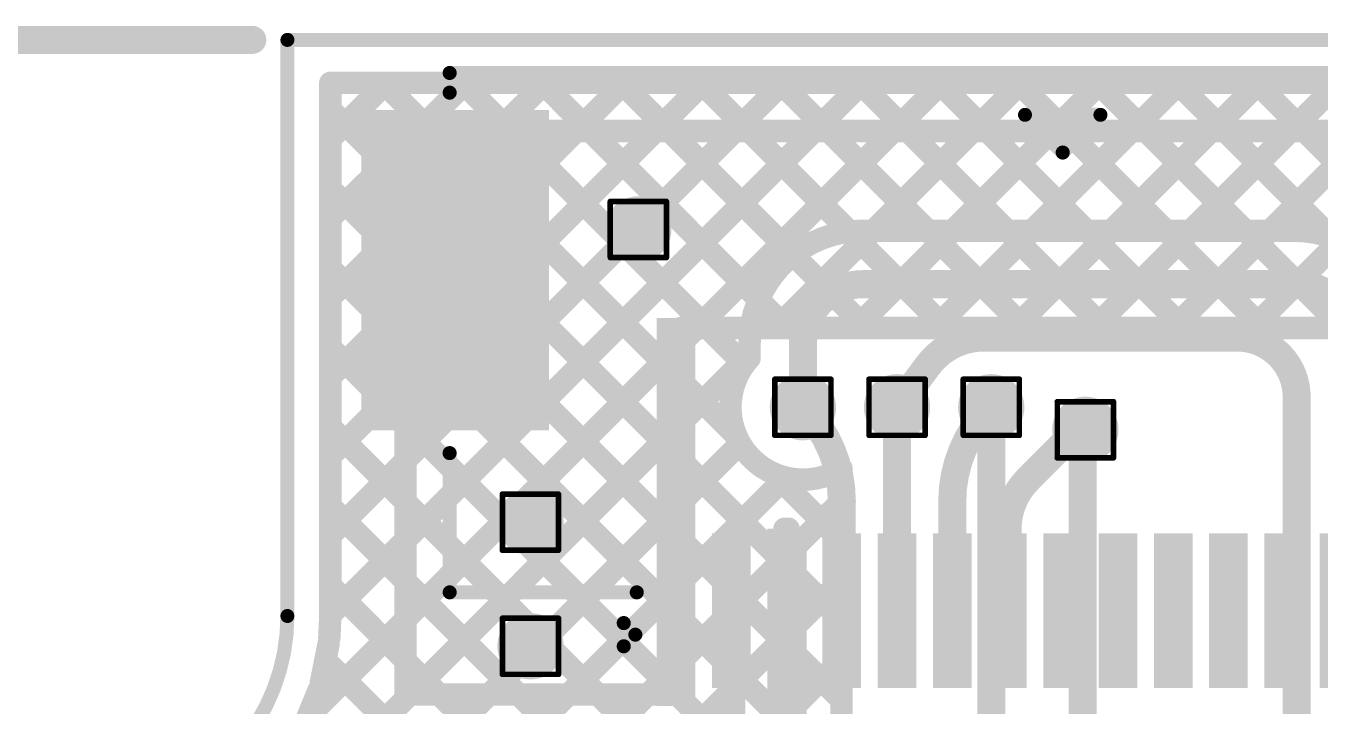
# Model space of a CAD drawing. Header units: inches. Extents: x -17 to 349, y -40 to 215.
# Drawn here: x 91.53 to 103.25, y 162.86 to 169.01 of the extents above; entities that cross this region are included whole.
import ezdxf

# ---------------------------------------------------------------- set-up
doc = ezdxf.new("R2010")
doc.units = ezdxf.units.IN
for name, color, linetype in [('Board Outline', 216, 'Continuous'), ('Bottom Layer', 5, 'Continuous'), ('Dimension', 6, 'Continuous'), ('Drill Drawing', 1, 'Continuous'), ('Top Layer', 1, 'Continuous'), ('Top Overlay', 2, 'Continuous'), ('Top Paste', 8, 'Continuous'), ('Top Solder', 216, 'Continuous'), ('Via Holes', 16, 'Continuous')]:
    doc.layers.add(name, color=color, linetype=linetype)

# ---------------------------------------------------------------- blocks, each defined once
blk = doc.blocks.new('8_01A0_015200_47')
at = {"layer": 'Top Layer'}
for points in [[(-2.125, 2.19), (-1.875, 2.19), (-1.875, 0.89), (-2.125, 0.89)], [(-1.625, 2.19), (-1.375, 2.19), (-1.375, 0.89), (-1.625, 0.89)], [(-1.125, 2.19), (-0.875, 2.19), (-0.875, 0.89), (-1.125, 0.89)], [(-0.625, 2.19), (-0.375, 2.19), (-0.375, 0.89), (-0.625, 0.89)], [(-0.125, 2.19), (0.125, 2.19), (0.125, 0.89), (-0.125, 0.89)], [(0.375, 2.19), (0.625, 2.19), (0.625, 0.89), (0.375, 0.89)], [(0.875, 2.19), (1.125, 2.19), (1.125, 0.89), (0.875, 0.89)], [(1.375, 2.19), (1.625, 2.19), (1.625, 0.89), (1.375, 0.89)], [(1.875, 2.19), (2.125, 2.19), (2.125, 0.89), (1.875, 0.89)], [(2.375, 2.19), (2.625, 2.19), (2.625, 0.89), (2.375, 0.89)], [(2.875, 2.19), (3.125, 2.19), (3.125, 0.89), (2.875, 0.89)], [(3.375, 2.19), (3.625, 2.19), (3.625, 0.89), (3.375, 0.89)], [(4.7, -0.14), (6.3, -0.14), (6.3, -2.94), (4.7, -2.94)]]:
    blk.add_hatch(color=1, dxfattribs=at).paths.add_polyline_path(points)
at = {"layer": 'Top Paste'}
for points in [[(-2.125, 2.19), (-1.875, 2.19), (-1.875, 0.89), (-2.125, 0.89)], [(-1.625, 2.19), (-1.375, 2.19), (-1.375, 0.89), (-1.625, 0.89)], [(-1.125, 2.19), (-0.875, 2.19), (-0.875, 0.89), (-1.125, 0.89)], [(-0.625, 2.19), (-0.375, 2.19), (-0.375, 0.89), (-0.625, 0.89)], [(-0.125, 2.19), (0.125, 2.19), (0.125, 0.89), (-0.125, 0.89)], [(0.375, 2.19), (0.625, 2.19), (0.625, 0.89), (0.375, 0.89)], [(0.875, 2.19), (1.125, 2.19), (1.125, 0.89), (0.875, 0.89)], [(1.375, 2.19), (1.625, 2.19), (1.625, 0.89), (1.375, 0.89)], [(1.875, 2.19), (2.125, 2.19), (2.125, 0.89), (1.875, 0.89)], [(2.375, 2.19), (2.625, 2.19), (2.625, 0.89), (2.375, 0.89)], [(2.875, 2.19), (3.125, 2.19), (3.125, 0.89), (2.875, 0.89)], [(3.375, 2.19), (3.625, 2.19), (3.625, 0.89), (3.375, 0.89)], [(4.7, -0.14), (6.3, -0.14), (6.3, -2.94), (4.7, -2.94)]]:
    blk.add_hatch(color=8, dxfattribs=at).paths.add_polyline_path(points)
at = {"layer": 'Top Solder'}
for points in [[(-2.675, 2.24), (-2.325, 2.24), (-2.325, 0.84), (-2.675, 0.84)], [(-2.175, 2.24), (-1.825, 2.24), (-1.825, 0.84), (-2.175, 0.84)], [(-1.675, 2.24), (-1.325, 2.24), (-1.325, 0.84), (-1.675, 0.84)], [(-1.175, 2.24), (-0.825, 2.24), (-0.825, 0.84), (-1.175, 0.84)], [(-0.675, 2.24), (-0.325, 2.24), (-0.325, 0.84), (-0.675, 0.84)], [(-0.175, 2.24), (0.175, 2.24), (0.175, 0.84), (-0.175, 0.84)], [(0.325, 2.24), (0.675, 2.24), (0.675, 0.84), (0.325, 0.84)], [(0.825, 2.24), (1.175, 2.24), (1.175, 0.84), (0.825, 0.84)], [(1.325, 2.24), (1.675, 2.24), (1.675, 0.84), (1.325, 0.84)], [(1.825, 2.24), (2.175, 2.24), (2.175, 0.84), (1.825, 0.84)], [(2.325, 2.24), (2.675, 2.24), (2.675, 0.84), (2.325, 0.84)], [(2.825, 2.24), (3.175, 2.24), (3.175, 0.84), (2.825, 0.84)], [(3.325, 2.24), (3.675, 2.24), (3.675, 0.84), (3.325, 0.84)], [(4.65, -0.09), (6.35, -0.09), (6.35, -2.99), (4.65, -2.99)]]:
    blk.add_hatch(color=216, dxfattribs=at).paths.add_polyline_path(points)
at = {"layer": 'Top Overlay'}
for points in [[(3.974, 1.863, 0.127, 0.127, 0), (3.869, 1.758, 0.127, 0.127, 0)], [(3.974, 1.863, 0.127, 0.127, 0), (3.974, 1.653, 0.127, 0.127, 0)], [(3.974, 1.653, 0.127, 0.127, 0), (3.869, 1.758, 0.127, 0.127, 0)], [(5.55, 1.375, 0.127, 0.127, 0), (3.856, 1.375, 0.127, 0.127, 0)], [(5.55, 1.375, 0.127, 0.127, 0), (5.55, 0.115, 0.127, 0.127, 0)], [(0, -2.605, 0.127, 0.127, 0), (-0.342, -2.946, 0.127, 0.127, 0)], [(0.342, -2.946, 0.127, 0.127, 0), (0, -2.605, 0.127, 0.127, 0)], [(0.342, -2.946, 0.127, 0.127, 0), (-0.342, -2.946, 0.127, 0.127, 0)], [(5.55, -3.147, 0.127, 0.127, 0), (5.55, -3.325, 0.127, 0.127, 0)], [(5.55, -3.325, 0.127, 0.127, 0), (-5.55, -3.325, 0.127, 0.127, 0)]]:
    blk.add_lwpolyline(points, format="xyseb", dxfattribs=at)
for points in [[(3.942, 1.863, 0.0635, 0.0635, 1), (4.006, 1.863, 0.0635, 0.0635, 1)], [(3.942, 1.863, 0.0635, 0.0635, 1), (4.006, 1.863, 0.0635, 0.0635, 1)], [(3.837, 1.758, 0.0635, 0.0635, 1), (3.901, 1.758, 0.0635, 0.0635, 1)], [(3.837, 1.758, 0.0635, 0.0635, 1), (3.901, 1.758, 0.0635, 0.0635, 1)], [(3.942, 1.653, 0.0635, 0.0635, 1), (4.006, 1.653, 0.0635, 0.0635, 1)], [(3.942, 1.653, 0.0635, 0.0635, 1), (4.006, 1.653, 0.0635, 0.0635, 1)], [(3.824, 1.375, 0.0635, 0.0635, 1), (3.888, 1.375, 0.0635, 0.0635, 1)], [(5.518, 1.375, 0.0635, 0.0635, 1), (5.582, 1.375, 0.0635, 0.0635, 1)], [(5.518, 1.375, 0.0635, 0.0635, 1), (5.582, 1.375, 0.0635, 0.0635, 1)], [(5.518, 0.115, 0.0635, 0.0635, 1), (5.582, 0.115, 0.0635, 0.0635, 1)], [(-0.032, -2.605, 0.0635, 0.0635, 1), (0.032, -2.605, 0.0635, 0.0635, 1)], [(-0.032, -2.605, 0.0635, 0.0635, 1), (0.032, -2.605, 0.0635, 0.0635, 1)], [(-0.373, -2.946, 0.0635, 0.0635, 1), (-0.31, -2.946, 0.0635, 0.0635, 1)], [(-0.373, -2.946, 0.0635, 0.0635, 1), (-0.31, -2.946, 0.0635, 0.0635, 1)], [(0.31, -2.946, 0.0635, 0.0635, 1), (0.373, -2.946, 0.0635, 0.0635, 1)], [(0.31, -2.946, 0.0635, 0.0635, 1), (0.373, -2.946, 0.0635, 0.0635, 1)], [(5.518, -3.147, 0.0635, 0.0635, 1), (5.582, -3.147, 0.0635, 0.0635, 1)], [(5.518, -3.325, 0.0635, 0.0635, 1), (5.582, -3.325, 0.0635, 0.0635, 1)], [(5.518, -3.325, 0.0635, 0.0635, 1), (5.582, -3.325, 0.0635, 0.0635, 1)]]:
    blk.add_lwpolyline(points, format="xyseb", close=True, dxfattribs=at)

msp = doc.modelspace()

# ---------------------------------------------------------------- hatches: boundary and pattern name
at = {"layer": 'Bottom Layer'}
h = msp.add_hatch(color=5, dxfattribs=at)
edge = h.paths.add_edge_path()
edge.add_arc((97.078, 167.171), 0.3, 0, 360)
h = msp.add_hatch(color=5, dxfattribs=at)
edge = h.paths.add_edge_path()
edge.add_arc((98.568, 165.562), 0.3, 0, 360)
h = msp.add_hatch(color=5, dxfattribs=at)
edge = h.paths.add_edge_path()
edge.add_arc((99.42, 165.562), 0.3, 0, 360)
h = msp.add_hatch(color=5, dxfattribs=at)
edge = h.paths.add_edge_path()
edge.add_arc((100.273, 165.562), 0.3, 0, 360)
h = msp.add_hatch(color=5, dxfattribs=at)
edge = h.paths.add_edge_path()
edge.add_arc((101.125, 165.358), 0.3, 0, 360)
h = msp.add_hatch(color=5, dxfattribs=at)
edge = h.paths.add_edge_path()
edge.add_arc((96.102, 164.522), 0.3, 0, 360)
h = msp.add_hatch(color=5, dxfattribs=at)
edge = h.paths.add_edge_path()
edge.add_arc((96.102, 163.399), 0.3, 0, 360)
at = {"layer": 'Top Layer'}
h = msp.add_hatch(color=1, dxfattribs=at)
edge = h.paths.add_edge_path()
edge.add_arc((97.078, 167.171), 0.3, 0, 360)
for points in [[(97.245, 162.86), (97.595, 162.86), (97.595, 166.369), (97.245, 166.369)], [(98.245, 160.301), (98.601, 160.301), (98.601, 164.462), (98.245, 164.462)]]:
    msp.add_hatch(color=1, dxfattribs=at).paths.add_polyline_path(points)
h = msp.add_hatch(color=1, dxfattribs=at)
edge = h.paths.add_edge_path()
edge.add_arc((98.568, 165.562), 0.3, 0, 360)
h = msp.add_hatch(color=1, dxfattribs=at)
edge = h.paths.add_edge_path()
edge.add_arc((99.42, 165.562), 0.3, 0, 360)
h = msp.add_hatch(color=1, dxfattribs=at)
edge = h.paths.add_edge_path()
edge.add_arc((100.273, 165.562), 0.3, 0, 360)
h = msp.add_hatch(color=1, dxfattribs=at)
edge = h.paths.add_edge_path()
edge.add_arc((101.125, 165.358), 0.3, 0, 360)
h = msp.add_hatch(color=1, dxfattribs=at)
edge = h.paths.add_edge_path()
edge.add_arc((96.102, 164.522), 0.3, 0, 360)
h = msp.add_hatch(color=1, dxfattribs=at)
edge = h.paths.add_edge_path()
edge.add_arc((96.102, 163.399), 0.3, 0, 360)
at = {"layer": 'Via Holes'}
h = msp.add_hatch(color=7, dxfattribs=at)
edge = h.paths.add_edge_path()
edge.add_arc((97.078, 167.171), 0.15, 0, 360)
h = msp.add_hatch(color=7, dxfattribs=at)
edge = h.paths.add_edge_path()
edge.add_arc((98.568, 165.562), 0.15, 0, 360)
h = msp.add_hatch(color=7, dxfattribs=at)
edge = h.paths.add_edge_path()
edge.add_arc((99.42, 165.562), 0.15, 0, 360)
h = msp.add_hatch(color=7, dxfattribs=at)
edge = h.paths.add_edge_path()
edge.add_arc((100.273, 165.562), 0.15, 0, 360)
h = msp.add_hatch(color=7, dxfattribs=at)
edge = h.paths.add_edge_path()
edge.add_arc((101.125, 165.358), 0.15, 0, 360)
h = msp.add_hatch(color=7, dxfattribs=at)
edge = h.paths.add_edge_path()
edge.add_arc((96.102, 164.522), 0.15, 0, 360)
h = msp.add_hatch(color=7, dxfattribs=at)
edge = h.paths.add_edge_path()
edge.add_arc((96.102, 163.399), 0.15, 0, 360)

# ---------------------------------------------------------------- linework, layer by layer
at = {"layer": 'Board Outline'}
for points in [[(93.901, 168.886, 0.127, 0.127, 0), (107.939, 168.886, 0.127, 0.127, 0)], [(93.901, 163.673, 0.127, 0.127, 0), (93.901, 168.886, 0.127, 0.127, 0)], [(93.901, 163.673, 0.127, 0.127, -0.414214), (92.085, 161.856, 0.127, 0.127, 0)]]:
    msp.add_lwpolyline(points, format="xyseb", dxfattribs=at)
for points in [[(93.87, 168.886, 0.0635, 0.0635, 1), (93.933, 168.886, 0.0635, 0.0635, 1)], [(93.87, 168.886, 0.0635, 0.0635, 1), (93.933, 168.886, 0.0635, 0.0635, 1)], [(93.87, 163.673, 0.0635, 0.0635, 1), (93.933, 163.673, 0.0635, 0.0635, 1)], [(93.87, 163.673, 0.0635, 0.0635, 1), (93.933, 163.673, 0.0635, 0.0635, 1)]]:
    msp.add_lwpolyline(points, format="xyseb", close=True, dxfattribs=at)
at = {"layer": 'Bottom Layer'}
for points in [[(94.081, 162.753, 0.203, 0.203, 0), (99.825, 168.497, 0.203, 0.203, 0)], [(94.29, 168.497, 0.203, 0.203, 0), (107.551, 168.497, 0.203, 0.203, 0)], [(94.29, 167.991, 0.203, 0.203, 0), (94.796, 168.497, 0.203, 0.203, 0)], [(94.29, 167.273, 0.203, 0.203, 0), (95.515, 168.497, 0.203, 0.203, 0)], [(94.29, 163.681, 0.203, 0.203, 0), (99.107, 168.497, 0.203, 0.203, 0)], [(94.29, 165.836, 0.203, 0.203, 0), (96.951, 168.497, 0.203, 0.203, 0)], [(94.29, 166.554, 0.203, 0.203, 0), (96.233, 168.497, 0.203, 0.203, 0)], [(94.29, 165.117, 0.203, 0.203, 0), (97.67, 168.497, 0.203, 0.203, 0)], [(94.29, 164.399, 0.203, 0.203, 0), (98.388, 168.497, 0.203, 0.203, 0)], [(94.29, 163.673, 0.203, 0.203, 0), (94.29, 168.497, 0.203, 0.203, 0)], [(94.77, 168.497, 0.203, 0.203, 0), (97.966, 165.301, 0.203, 0.203, 0)], [(95.488, 168.497, 0.203, 0.203, 0), (98.038, 165.948, 0.203, 0.203, 0)], [(96.207, 168.497, 0.203, 0.203, 0), (98.168, 166.536, 0.203, 0.203, 0)], [(96.925, 168.497, 0.203, 0.203, 0), (98.481, 166.942, 0.203, 0.203, 0)], [(97.644, 168.497, 0.203, 0.203, 0), (98.99, 167.151, 0.203, 0.203, 0)], [(98.362, 168.497, 0.203, 0.203, 0), (99.701, 167.159, 0.203, 0.203, 0)], [(99.08, 168.497, 0.203, 0.203, 0), (100.419, 167.159, 0.203, 0.203, 0)], [(99.205, 167.159, 0.203, 0.203, 0), (100.544, 168.497, 0.203, 0.203, 0)], [(99.799, 168.497, 0.203, 0.203, 0), (101.138, 167.159, 0.203, 0.203, 0)], [(99.923, 167.159, 0.203, 0.203, 0), (101.262, 168.497, 0.203, 0.203, 0)], [(100.517, 168.497, 0.203, 0.203, 0), (101.856, 167.159, 0.203, 0.203, 0)], [(100.642, 167.159, 0.203, 0.203, 0), (101.98, 168.497, 0.203, 0.203, 0)], [(101.236, 168.497, 0.203, 0.203, 0), (102.574, 167.159, 0.203, 0.203, 0)], [(101.36, 167.159, 0.203, 0.203, 0), (102.699, 168.497, 0.203, 0.203, 0)], [(101.954, 168.497, 0.203, 0.203, 0), (103.347, 167.105, 0.203, 0.203, 0)], [(102.079, 167.159, 0.203, 0.203, 0), (103.417, 168.497, 0.203, 0.203, 0)], [(102.673, 168.497, 0.203, 0.203, 0), (107.553, 163.617, 0.203, 0.203, 0)], [(102.797, 167.159, 0.203, 0.203, 0), (104.136, 168.497, 0.203, 0.203, 0)], [(94.29, 168.259, 0.203, 0.203, 0), (98.917, 163.632, 0.203, 0.203, 0)], [(94.29, 167.541, 0.203, 0.203, 0), (98.917, 162.913, 0.203, 0.203, 0)], [(98.085, 166.131, 0.203, 0.203, -0.414214), (99.113, 167.159, 0.203, 0.203, 0)], [(99.113, 167.159, 0.203, 0.203, 0), (103.013, 167.159, 0.203, 0.203, 0)], [(103.013, 167.159, 0.203, 0.203, -0.414214), (104.074, 166.098, 0.203, 0.203, 0)], [(94.29, 166.822, 0.203, 0.203, 0), (98.917, 162.195, 0.203, 0.203, 0)], [(98.568, 166.131, 0.254, 0.254, -0.414214), (99.113, 166.676, 0.254, 0.254, 0)], [(99.113, 166.676, 0.254, 0.254, 0), (103.013, 166.676, 0.254, 0.254, 0)], [(103.013, 166.676, 0.254, 0.254, -0.414214), (103.591, 166.098, 0.254, 0.254, 0)], [(98.568, 165.562, 0.254, 0.254, 0), (98.568, 166.131, 0.254, 0.254, 0)], [(99.699, 165.938, 0.254, 0.254, -0.237644), (100.206, 166.193, 0.254, 0.254, 0)], [(100.206, 166.193, 0.254, 0.254, 0), (102.499, 166.193, 0.254, 0.254, 0)], [(102.499, 166.193, 0.254, 0.254, -0.414214), (103.038, 165.654, 0.254, 0.254, 0)], [(87.042, 154.996, 0.203, 0.203, 0), (98.085, 166.039, 0.203, 0.203, 0)], [(94.29, 166.104, 0.203, 0.203, 0), (98.917, 161.476, 0.203, 0.203, 0)], [(98.085, 166.006, 0.203, 0.203, 0), (98.085, 166.131, 0.203, 0.203, 0)], [(98.917, 165.008, 0.203, 0.203, -0.875691), (98.085, 166.006, 0.203, 0.203, 0)], [(99.42, 165.562, 0.254, 0.254, 0), (99.699, 165.938, 0.254, 0.254, 0)], [(100.273, 159.908, 0.254, 0.254, 0), (100.273, 165.562, 0.254, 0.254, 0)], [(103.038, 151.114, 0.254, 0.254, 0), (103.038, 165.654, 0.254, 0.254, 0)], [(94.29, 165.385, 0.203, 0.203, 0), (98.917, 160.758, 0.203, 0.203, 0)], [(101.101, 165.334, 0.254, 0.254, -0.414214), (101.125, 165.358, 0.254, 0.254, 0)], [(101.101, 155.863, 0.254, 0.254, 0), (101.101, 165.334, 0.254, 0.254, 0)], [(87.042, 154.278, 0.203, 0.203, 0), (98, 165.235, 0.203, 0.203, 0)], [(98.917, 159.316, 0.203, 0.203, 0), (98.917, 165.008, 0.203, 0.203, 0)], [(87.042, 153.559, 0.203, 0.203, 0), (98.409, 164.926, 0.203, 0.203, 0)], [(98.307, 164.961, 0.203, 0.203, 0), (98.917, 164.35, 0.203, 0.203, 0)], [(87.042, 152.841, 0.203, 0.203, 0), (98.917, 164.716, 0.203, 0.203, 0)], [(94.29, 164.667, 0.203, 0.203, 0), (98.917, 160.04, 0.203, 0.203, 0)], [(87.042, 152.123, 0.203, 0.203, 0), (98.917, 163.997, 0.203, 0.203, 0)], [(94.29, 163.949, 0.203, 0.203, 0), (98.917, 159.321, 0.203, 0.203, 0)], [(94.281, 163.476, 0.203, 0.203, 0), (94.289, 163.654, 0.203, 0.203, 0)], [(94.204, 163.07, 0.203, 0.203, 0), (94.274, 163.419, 0.203, 0.203, 0)], [(87.407, 151.769, 0.203, 0.203, 0), (98.917, 163.279, 0.203, 0.203, 0)], [(94.245, 163.275, 0.203, 0.203, 0), (98.785, 158.735, 0.203, 0.203, 0)], [(94.046, 162.668, 0.203, 0.203, 0), (94.182, 162.997, 0.203, 0.203, 0)]]:
    msp.add_lwpolyline(points, format="xyseb", dxfattribs=at)
for points in [[(94.239, 168.497, 0.102, 0.102, 1), (94.341, 168.497, 0.102, 0.102, 1)], [(94.239, 168.497, 0.102, 0.102, 1), (94.341, 168.497, 0.102, 0.102, 1)], [(94.719, 168.497, 0.102, 0.102, 1), (94.821, 168.497, 0.102, 0.102, 1)], [(94.745, 168.497, 0.102, 0.102, 1), (94.847, 168.497, 0.102, 0.102, 1)], [(95.438, 168.497, 0.102, 0.102, 1), (95.539, 168.497, 0.102, 0.102, 1)], [(95.464, 168.497, 0.102, 0.102, 1), (95.565, 168.497, 0.102, 0.102, 1)], [(96.156, 168.497, 0.102, 0.102, 1), (96.258, 168.497, 0.102, 0.102, 1)], [(96.182, 168.497, 0.102, 0.102, 1), (96.284, 168.497, 0.102, 0.102, 1)], [(96.874, 168.497, 0.102, 0.102, 1), (96.976, 168.497, 0.102, 0.102, 1)], [(96.901, 168.497, 0.102, 0.102, 1), (97.002, 168.497, 0.102, 0.102, 1)], [(97.593, 168.497, 0.102, 0.102, 1), (97.694, 168.497, 0.102, 0.102, 1)], [(97.619, 168.497, 0.102, 0.102, 1), (97.721, 168.497, 0.102, 0.102, 1)], [(98.311, 168.497, 0.102, 0.102, 1), (98.413, 168.497, 0.102, 0.102, 1)], [(98.338, 168.497, 0.102, 0.102, 1), (98.439, 168.497, 0.102, 0.102, 1)], [(99.03, 168.497, 0.102, 0.102, 1), (99.131, 168.497, 0.102, 0.102, 1)], [(99.056, 168.497, 0.102, 0.102, 1), (99.158, 168.497, 0.102, 0.102, 1)], [(99.748, 168.497, 0.102, 0.102, 1), (99.85, 168.497, 0.102, 0.102, 1)], [(99.774, 168.497, 0.102, 0.102, 1), (99.876, 168.497, 0.102, 0.102, 1)], [(100.466, 168.497, 0.102, 0.102, 1), (100.568, 168.497, 0.102, 0.102, 1)], [(100.493, 168.497, 0.102, 0.102, 1), (100.594, 168.497, 0.102, 0.102, 1)], [(101.185, 168.497, 0.102, 0.102, 1), (101.287, 168.497, 0.102, 0.102, 1)], [(101.211, 168.497, 0.102, 0.102, 1), (101.313, 168.497, 0.102, 0.102, 1)], [(101.903, 168.497, 0.102, 0.102, 1), (102.005, 168.497, 0.102, 0.102, 1)], [(101.93, 168.497, 0.102, 0.102, 1), (102.031, 168.497, 0.102, 0.102, 1)], [(102.622, 168.497, 0.102, 0.102, 1), (102.723, 168.497, 0.102, 0.102, 1)], [(102.648, 168.497, 0.102, 0.102, 1), (102.75, 168.497, 0.102, 0.102, 1)], [(94.239, 168.259, 0.102, 0.102, 1), (94.341, 168.259, 0.102, 0.102, 1)], [(94.239, 167.991, 0.102, 0.102, 1), (94.341, 167.991, 0.102, 0.102, 1)], [(94.239, 167.541, 0.102, 0.102, 1), (94.341, 167.541, 0.102, 0.102, 1)], [(94.239, 167.273, 0.102, 0.102, 1), (94.341, 167.273, 0.102, 0.102, 1)], [(98.939, 167.151, 0.102, 0.102, 1), (99.041, 167.151, 0.102, 0.102, 1)], [(99.062, 167.159, 0.102, 0.102, 1), (99.164, 167.159, 0.102, 0.102, 1)], [(99.062, 167.159, 0.102, 0.102, 1), (99.164, 167.159, 0.102, 0.102, 1)], [(99.154, 167.159, 0.102, 0.102, 1), (99.256, 167.159, 0.102, 0.102, 1)], [(99.65, 167.159, 0.102, 0.102, 1), (99.752, 167.159, 0.102, 0.102, 1)], [(99.872, 167.159, 0.102, 0.102, 1), (99.974, 167.159, 0.102, 0.102, 1)], [(100.368, 167.159, 0.102, 0.102, 1), (100.47, 167.159, 0.102, 0.102, 1)], [(100.591, 167.159, 0.102, 0.102, 1), (100.692, 167.159, 0.102, 0.102, 1)], [(101.087, 167.159, 0.102, 0.102, 1), (101.188, 167.159, 0.102, 0.102, 1)], [(101.309, 167.159, 0.102, 0.102, 1), (101.411, 167.159, 0.102, 0.102, 1)], [(101.805, 167.159, 0.102, 0.102, 1), (101.907, 167.159, 0.102, 0.102, 1)], [(102.028, 167.159, 0.102, 0.102, 1), (102.129, 167.159, 0.102, 0.102, 1)], [(102.524, 167.159, 0.102, 0.102, 1), (102.625, 167.159, 0.102, 0.102, 1)], [(102.746, 167.159, 0.102, 0.102, 1), (102.848, 167.159, 0.102, 0.102, 1)], [(102.962, 167.159, 0.102, 0.102, 1), (103.063, 167.159, 0.102, 0.102, 1)], [(102.962, 167.159, 0.102, 0.102, 1), (103.063, 167.159, 0.102, 0.102, 1)], [(103.296, 167.105, 0.102, 0.102, 1), (103.398, 167.105, 0.102, 0.102, 1)], [(98.43, 166.942, 0.102, 0.102, 1), (98.532, 166.942, 0.102, 0.102, 1)], [(94.239, 166.822, 0.102, 0.102, 1), (94.341, 166.822, 0.102, 0.102, 1)], [(99.05, 166.676, 0.127, 0.127, 1), (99.177, 166.676, 0.127, 0.127, 1)], [(99.05, 166.676, 0.127, 0.127, 1), (99.177, 166.676, 0.127, 0.127, 1)], [(102.949, 166.676, 0.127, 0.127, 1), (103.076, 166.676, 0.127, 0.127, 1)], [(102.949, 166.676, 0.127, 0.127, 1), (103.076, 166.676, 0.127, 0.127, 1)], [(94.239, 166.554, 0.102, 0.102, 1), (94.341, 166.554, 0.102, 0.102, 1)], [(98.117, 166.536, 0.102, 0.102, 1), (98.219, 166.536, 0.102, 0.102, 1)], [(98.504, 166.131, 0.127, 0.127, 1), (98.631, 166.131, 0.127, 0.127, 1)], [(98.504, 166.131, 0.127, 0.127, 1), (98.631, 166.131, 0.127, 0.127, 1)], [(100.142, 166.193, 0.127, 0.127, 1), (100.269, 166.193, 0.127, 0.127, 1)], [(100.142, 166.193, 0.127, 0.127, 1), (100.269, 166.193, 0.127, 0.127, 1)], [(102.435, 166.193, 0.127, 0.127, 1), (102.562, 166.193, 0.127, 0.127, 1)], [(102.435, 166.193, 0.127, 0.127, 1), (102.562, 166.193, 0.127, 0.127, 1)], [(94.239, 166.104, 0.102, 0.102, 1), (94.341, 166.104, 0.102, 0.102, 1)], [(98.034, 166.131, 0.102, 0.102, 1), (98.136, 166.131, 0.102, 0.102, 1)], [(98.034, 166.131, 0.102, 0.102, 1), (98.136, 166.131, 0.102, 0.102, 1)], [(98.034, 166.039, 0.102, 0.102, 1), (98.136, 166.039, 0.102, 0.102, 1)], [(97.987, 165.948, 0.102, 0.102, 1), (98.088, 165.948, 0.102, 0.102, 1)], [(98.034, 166.006, 0.102, 0.102, 1), (98.136, 166.006, 0.102, 0.102, 1)], [(98.034, 166.006, 0.102, 0.102, 1), (98.136, 166.006, 0.102, 0.102, 1)], [(99.635, 165.938, 0.127, 0.127, 1), (99.762, 165.938, 0.127, 0.127, 1)], [(99.635, 165.938, 0.127, 0.127, 1), (99.762, 165.938, 0.127, 0.127, 1)], [(94.239, 165.836, 0.102, 0.102, 1), (94.341, 165.836, 0.102, 0.102, 1)], [(98.504, 165.562, 0.127, 0.127, 1), (98.631, 165.562, 0.127, 0.127, 1)], [(99.357, 165.562, 0.127, 0.127, 1), (99.484, 165.562, 0.127, 0.127, 1)], [(100.21, 165.562, 0.127, 0.127, 1), (100.337, 165.562, 0.127, 0.127, 1)], [(102.974, 165.654, 0.127, 0.127, 1), (103.101, 165.654, 0.127, 0.127, 1)], [(102.974, 165.654, 0.127, 0.127, 1), (103.101, 165.654, 0.127, 0.127, 1)], [(94.239, 165.385, 0.102, 0.102, 1), (94.341, 165.385, 0.102, 0.102, 1)], [(101.038, 165.334, 0.127, 0.127, 1), (101.165, 165.334, 0.127, 0.127, 1)], [(101.038, 165.334, 0.127, 0.127, 1), (101.165, 165.334, 0.127, 0.127, 1)], [(101.061, 165.358, 0.127, 0.127, 1), (101.188, 165.358, 0.127, 0.127, 1)], [(97.915, 165.301, 0.102, 0.102, 1), (98.017, 165.301, 0.102, 0.102, 1)], [(97.949, 165.235, 0.102, 0.102, 1), (98.05, 165.235, 0.102, 0.102, 1)], [(94.239, 165.117, 0.102, 0.102, 1), (94.341, 165.117, 0.102, 0.102, 1)], [(98.866, 165.008, 0.102, 0.102, 1), (98.968, 165.008, 0.102, 0.102, 1)], [(98.866, 165.008, 0.102, 0.102, 1), (98.968, 165.008, 0.102, 0.102, 1)], [(98.256, 164.961, 0.102, 0.102, 1), (98.357, 164.961, 0.102, 0.102, 1)], [(98.358, 164.926, 0.102, 0.102, 1), (98.46, 164.926, 0.102, 0.102, 1)], [(94.239, 164.667, 0.102, 0.102, 1), (94.341, 164.667, 0.102, 0.102, 1)], [(98.866, 164.716, 0.102, 0.102, 1), (98.968, 164.716, 0.102, 0.102, 1)], [(94.239, 164.399, 0.102, 0.102, 1), (94.341, 164.399, 0.102, 0.102, 1)], [(98.866, 164.35, 0.102, 0.102, 1), (98.968, 164.35, 0.102, 0.102, 1)], [(94.239, 163.949, 0.102, 0.102, 1), (94.341, 163.949, 0.102, 0.102, 1)], [(98.866, 163.997, 0.102, 0.102, 1), (98.968, 163.997, 0.102, 0.102, 1)], [(94.239, 163.681, 0.102, 0.102, 1), (94.341, 163.681, 0.102, 0.102, 1)], [(94.239, 163.673, 0.102, 0.102, 1), (94.341, 163.673, 0.102, 0.102, 1)], [(94.239, 163.654, 0.102, 0.102, 1), (94.34, 163.654, 0.102, 0.102, 1)], [(98.866, 163.632, 0.102, 0.102, 1), (98.968, 163.632, 0.102, 0.102, 1)], [(94.23, 163.476, 0.102, 0.102, 1), (94.331, 163.476, 0.102, 0.102, 1)], [(94.223, 163.419, 0.102, 0.102, 1), (94.324, 163.419, 0.102, 0.102, 1)], [(94.194, 163.275, 0.102, 0.102, 1), (94.296, 163.275, 0.102, 0.102, 1)], [(98.866, 163.279, 0.102, 0.102, 1), (98.968, 163.279, 0.102, 0.102, 1)], [(94.131, 162.997, 0.102, 0.102, 1), (94.233, 162.997, 0.102, 0.102, 1)], [(94.153, 163.07, 0.102, 0.102, 1), (94.255, 163.07, 0.102, 0.102, 1)], [(98.866, 162.913, 0.102, 0.102, 1), (98.968, 162.913, 0.102, 0.102, 1)]]:
    msp.add_lwpolyline(points, format="xyseb", close=True, dxfattribs=at)
at = {"layer": 'Dimension'}
msp.add_lwpolyline([(75.717, 168.886, 0.254, 0.254, 0), (93.584, 168.886, 0.254, 0.254, 0)], format="xyseb", dxfattribs=at)
msp.add_lwpolyline([(93.52, 168.886, 0.127, 0.127, 1), (93.647, 168.886, 0.127, 0.127, 1)], format="xyseb", close=True, dxfattribs=at)
at = {"layer": 'Drill Drawing'}
for points in [[(96.824, 167.425, 0.0508, 0.0508, 0), (97.332, 167.425, 0.0508, 0.0508, 0)], [(96.824, 166.917, 0.0508, 0.0508, 0), (96.824, 167.425, 0.0508, 0.0508, 0)], [(97.332, 166.917, 0.0508, 0.0508, 0), (97.332, 167.425, 0.0508, 0.0508, 0)], [(96.824, 166.917, 0.0508, 0.0508, 0), (97.332, 166.917, 0.0508, 0.0508, 0)], [(98.314, 165.816, 0.0508, 0.0508, 0), (98.822, 165.816, 0.0508, 0.0508, 0)], [(98.314, 165.308, 0.0508, 0.0508, 0), (98.314, 165.816, 0.0508, 0.0508, 0)], [(98.822, 165.308, 0.0508, 0.0508, 0), (98.822, 165.816, 0.0508, 0.0508, 0)], [(99.166, 165.816, 0.0508, 0.0508, 0), (99.674, 165.816, 0.0508, 0.0508, 0)], [(99.166, 165.308, 0.0508, 0.0508, 0), (99.166, 165.816, 0.0508, 0.0508, 0)], [(99.674, 165.308, 0.0508, 0.0508, 0), (99.674, 165.816, 0.0508, 0.0508, 0)], [(100.019, 165.816, 0.0508, 0.0508, 0), (100.527, 165.816, 0.0508, 0.0508, 0)], [(100.019, 165.308, 0.0508, 0.0508, 0), (100.019, 165.816, 0.0508, 0.0508, 0)], [(100.527, 165.308, 0.0508, 0.0508, 0), (100.527, 165.816, 0.0508, 0.0508, 0)], [(100.871, 165.612, 0.0508, 0.0508, 0), (101.379, 165.612, 0.0508, 0.0508, 0)], [(100.871, 165.104, 0.0508, 0.0508, 0), (100.871, 165.612, 0.0508, 0.0508, 0)], [(101.379, 165.104, 0.0508, 0.0508, 0), (101.379, 165.612, 0.0508, 0.0508, 0)], [(98.314, 165.308, 0.0508, 0.0508, 0), (98.822, 165.308, 0.0508, 0.0508, 0)], [(99.166, 165.308, 0.0508, 0.0508, 0), (99.674, 165.308, 0.0508, 0.0508, 0)], [(100.019, 165.308, 0.0508, 0.0508, 0), (100.527, 165.308, 0.0508, 0.0508, 0)], [(100.871, 165.104, 0.0508, 0.0508, 0), (101.379, 165.104, 0.0508, 0.0508, 0)], [(95.848, 164.776, 0.0508, 0.0508, 0), (96.356, 164.776, 0.0508, 0.0508, 0)], [(95.848, 164.268, 0.0508, 0.0508, 0), (95.848, 164.776, 0.0508, 0.0508, 0)], [(96.356, 164.268, 0.0508, 0.0508, 0), (96.356, 164.776, 0.0508, 0.0508, 0)], [(95.848, 164.268, 0.0508, 0.0508, 0), (96.356, 164.268, 0.0508, 0.0508, 0)], [(95.848, 163.653, 0.0508, 0.0508, 0), (96.356, 163.653, 0.0508, 0.0508, 0)], [(95.848, 163.145, 0.0508, 0.0508, 0), (95.848, 163.653, 0.0508, 0.0508, 0)], [(96.356, 163.145, 0.0508, 0.0508, 0), (96.356, 163.653, 0.0508, 0.0508, 0)], [(95.848, 163.145, 0.0508, 0.0508, 0), (96.356, 163.145, 0.0508, 0.0508, 0)]]:
    msp.add_lwpolyline(points, format="xyseb", dxfattribs=at)
for points in [[(96.812, 167.425, 0.0254, 0.0254, 1), (96.837, 167.425, 0.0254, 0.0254, 1)], [(96.812, 167.425, 0.0254, 0.0254, 1), (96.837, 167.425, 0.0254, 0.0254, 1)], [(97.32, 167.425, 0.0254, 0.0254, 1), (97.345, 167.425, 0.0254, 0.0254, 1)], [(97.32, 167.425, 0.0254, 0.0254, 1), (97.345, 167.425, 0.0254, 0.0254, 1)], [(96.812, 166.917, 0.0254, 0.0254, 1), (96.837, 166.917, 0.0254, 0.0254, 1)], [(96.812, 166.917, 0.0254, 0.0254, 1), (96.837, 166.917, 0.0254, 0.0254, 1)], [(97.32, 166.917, 0.0254, 0.0254, 1), (97.345, 166.917, 0.0254, 0.0254, 1)], [(97.32, 166.917, 0.0254, 0.0254, 1), (97.345, 166.917, 0.0254, 0.0254, 1)], [(98.301, 165.816, 0.0254, 0.0254, 1), (98.326, 165.816, 0.0254, 0.0254, 1)], [(98.301, 165.816, 0.0254, 0.0254, 1), (98.326, 165.816, 0.0254, 0.0254, 1)], [(98.809, 165.816, 0.0254, 0.0254, 1), (98.834, 165.816, 0.0254, 0.0254, 1)], [(98.809, 165.816, 0.0254, 0.0254, 1), (98.834, 165.816, 0.0254, 0.0254, 1)], [(99.154, 165.816, 0.0254, 0.0254, 1), (99.179, 165.816, 0.0254, 0.0254, 1)], [(99.154, 165.816, 0.0254, 0.0254, 1), (99.179, 165.816, 0.0254, 0.0254, 1)], [(99.662, 165.816, 0.0254, 0.0254, 1), (99.687, 165.816, 0.0254, 0.0254, 1)], [(99.662, 165.816, 0.0254, 0.0254, 1), (99.687, 165.816, 0.0254, 0.0254, 1)], [(100.007, 165.816, 0.0254, 0.0254, 1), (100.032, 165.816, 0.0254, 0.0254, 1)], [(100.007, 165.816, 0.0254, 0.0254, 1), (100.032, 165.816, 0.0254, 0.0254, 1)], [(100.515, 165.816, 0.0254, 0.0254, 1), (100.54, 165.816, 0.0254, 0.0254, 1)], [(100.515, 165.816, 0.0254, 0.0254, 1), (100.54, 165.816, 0.0254, 0.0254, 1)], [(100.858, 165.612, 0.0254, 0.0254, 1), (100.884, 165.612, 0.0254, 0.0254, 1)], [(100.858, 165.612, 0.0254, 0.0254, 1), (100.884, 165.612, 0.0254, 0.0254, 1)], [(101.366, 165.612, 0.0254, 0.0254, 1), (101.392, 165.612, 0.0254, 0.0254, 1)], [(101.366, 165.612, 0.0254, 0.0254, 1), (101.392, 165.612, 0.0254, 0.0254, 1)], [(98.301, 165.308, 0.0254, 0.0254, 1), (98.326, 165.308, 0.0254, 0.0254, 1)], [(98.301, 165.308, 0.0254, 0.0254, 1), (98.326, 165.308, 0.0254, 0.0254, 1)], [(98.809, 165.308, 0.0254, 0.0254, 1), (98.834, 165.308, 0.0254, 0.0254, 1)], [(98.809, 165.308, 0.0254, 0.0254, 1), (98.834, 165.308, 0.0254, 0.0254, 1)], [(99.154, 165.308, 0.0254, 0.0254, 1), (99.179, 165.308, 0.0254, 0.0254, 1)], [(99.154, 165.308, 0.0254, 0.0254, 1), (99.179, 165.308, 0.0254, 0.0254, 1)], [(99.662, 165.308, 0.0254, 0.0254, 1), (99.687, 165.308, 0.0254, 0.0254, 1)], [(99.662, 165.308, 0.0254, 0.0254, 1), (99.687, 165.308, 0.0254, 0.0254, 1)], [(100.007, 165.308, 0.0254, 0.0254, 1), (100.032, 165.308, 0.0254, 0.0254, 1)], [(100.007, 165.308, 0.0254, 0.0254, 1), (100.032, 165.308, 0.0254, 0.0254, 1)], [(100.515, 165.308, 0.0254, 0.0254, 1), (100.54, 165.308, 0.0254, 0.0254, 1)], [(100.515, 165.308, 0.0254, 0.0254, 1), (100.54, 165.308, 0.0254, 0.0254, 1)], [(100.858, 165.104, 0.0254, 0.0254, 1), (100.884, 165.104, 0.0254, 0.0254, 1)], [(100.858, 165.104, 0.0254, 0.0254, 1), (100.884, 165.104, 0.0254, 0.0254, 1)], [(101.366, 165.104, 0.0254, 0.0254, 1), (101.392, 165.104, 0.0254, 0.0254, 1)], [(101.366, 165.104, 0.0254, 0.0254, 1), (101.392, 165.104, 0.0254, 0.0254, 1)], [(95.835, 164.776, 0.0254, 0.0254, 1), (95.86, 164.776, 0.0254, 0.0254, 1)], [(95.835, 164.776, 0.0254, 0.0254, 1), (95.86, 164.776, 0.0254, 0.0254, 1)], [(96.343, 164.776, 0.0254, 0.0254, 1), (96.368, 164.776, 0.0254, 0.0254, 1)], [(96.343, 164.776, 0.0254, 0.0254, 1), (96.368, 164.776, 0.0254, 0.0254, 1)], [(95.835, 164.268, 0.0254, 0.0254, 1), (95.86, 164.268, 0.0254, 0.0254, 1)], [(95.835, 164.268, 0.0254, 0.0254, 1), (95.86, 164.268, 0.0254, 0.0254, 1)], [(96.343, 164.268, 0.0254, 0.0254, 1), (96.368, 164.268, 0.0254, 0.0254, 1)], [(96.343, 164.268, 0.0254, 0.0254, 1), (96.368, 164.268, 0.0254, 0.0254, 1)], [(95.835, 163.653, 0.0254, 0.0254, 1), (95.86, 163.653, 0.0254, 0.0254, 1)], [(95.835, 163.653, 0.0254, 0.0254, 1), (95.86, 163.653, 0.0254, 0.0254, 1)], [(96.343, 163.653, 0.0254, 0.0254, 1), (96.368, 163.653, 0.0254, 0.0254, 1)], [(96.343, 163.653, 0.0254, 0.0254, 1), (96.368, 163.653, 0.0254, 0.0254, 1)], [(95.835, 163.145, 0.0254, 0.0254, 1), (95.86, 163.145, 0.0254, 0.0254, 1)], [(95.835, 163.145, 0.0254, 0.0254, 1), (95.86, 163.145, 0.0254, 0.0254, 1)], [(96.343, 163.145, 0.0254, 0.0254, 1), (96.368, 163.145, 0.0254, 0.0254, 1)], [(96.343, 163.145, 0.0254, 0.0254, 1), (96.368, 163.145, 0.0254, 0.0254, 1)]]:
    msp.add_lwpolyline(points, format="xyseb", close=True, dxfattribs=at)
at = {"layer": 'Top Layer'}
for points in [[(94.971, 168.062, 0.203, 0.203, 0), (106.87, 168.062, 0.203, 0.203, 0)], [(94.971, 166.516, 0.203, 0.203, 0), (96.516, 168.062, 0.203, 0.203, 0)], [(94.971, 165.798, 0.203, 0.203, 0), (97.235, 168.062, 0.203, 0.203, 0)], [(94.971, 167.953, 0.203, 0.203, 0), (95.079, 168.062, 0.203, 0.203, 0)], [(94.971, 167.235, 0.203, 0.203, 0), (95.798, 168.062, 0.203, 0.203, 0)], [(94.971, 165.08, 0.203, 0.203, 0), (97.953, 168.062, 0.203, 0.203, 0)], [(94.971, 164.361, 0.203, 0.203, 0), (98.672, 168.062, 0.203, 0.203, 0)], [(94.971, 162.962, 0.203, 0.203, 0), (94.971, 168.062, 0.203, 0.203, 0)], [(94.971, 162.962, 0.203, 0.203, 0), (94.971, 168.062, 0.203, 0.203, 0)], [(95.205, 168.062, 0.203, 0.203, 0), (97.465, 165.802, 0.203, 0.203, 0)], [(95.924, 168.062, 0.203, 0.203, 0), (97.706, 166.279, 0.203, 0.203, 0)], [(96.642, 168.062, 0.203, 0.203, 0), (98.425, 166.279, 0.203, 0.203, 0)], [(97.36, 168.062, 0.203, 0.203, 0), (99.143, 166.279, 0.203, 0.203, 0)], [(97.607, 166.279, 0.203, 0.203, 0), (99.39, 168.062, 0.203, 0.203, 0)], [(98.079, 168.062, 0.203, 0.203, 0), (99.862, 166.279, 0.203, 0.203, 0)], [(98.326, 166.279, 0.203, 0.203, 0), (100.108, 168.062, 0.203, 0.203, 0)], [(98.326, 166.279, 0.203, 0.203, 0), (100.108, 168.062, 0.203, 0.203, 0)], [(98.797, 168.062, 0.203, 0.203, 0), (100.58, 166.279, 0.203, 0.203, 0)], [(99.044, 166.279, 0.203, 0.203, 0), (100.827, 168.062, 0.203, 0.203, 0)], [(99.516, 168.062, 0.203, 0.203, 0), (101.298, 166.279, 0.203, 0.203, 0)], [(99.762, 166.279, 0.203, 0.203, 0), (101.545, 168.062, 0.203, 0.203, 0)], [(100.234, 168.062, 0.203, 0.203, 0), (102.017, 166.279, 0.203, 0.203, 0)], [(100.481, 166.279, 0.203, 0.203, 0), (102.264, 168.062, 0.203, 0.203, 0)], [(100.953, 168.062, 0.203, 0.203, 0), (102.735, 166.279, 0.203, 0.203, 0)], [(101.199, 166.279, 0.203, 0.203, 0), (102.982, 168.062, 0.203, 0.203, 0)], [(101.671, 168.062, 0.203, 0.203, 0), (103.454, 166.279, 0.203, 0.203, 0)], [(101.918, 166.279, 0.203, 0.203, 0), (103.7, 168.062, 0.203, 0.203, 0)], [(102.389, 168.062, 0.203, 0.203, 0), (104.172, 166.279, 0.203, 0.203, 0)], [(102.636, 166.279, 0.203, 0.203, 0), (104.419, 168.062, 0.203, 0.203, 0)], [(103.108, 168.062, 0.203, 0.203, 0), (104.891, 166.279, 0.203, 0.203, 0)], [(94.971, 167.578, 0.203, 0.203, 0), (97.465, 165.084, 0.203, 0.203, 0)], [(94.971, 166.86, 0.203, 0.203, 0), (97.44, 164.391, 0.203, 0.203, 0)], [(97.465, 166.279, 0.203, 0.203, 0), (104.985, 166.279, 0.203, 0.203, 0)], [(97.465, 166.279, 0.203, 0.203, 0), (104.985, 166.279, 0.203, 0.203, 0)], [(97.465, 164.728, 0.203, 0.203, 0), (97.465, 166.279, 0.203, 0.203, 0)], [(94.971, 166.142, 0.203, 0.203, 0), (97.438, 163.674, 0.203, 0.203, 0)], [(94.971, 163.643, 0.203, 0.203, 0), (97.465, 166.138, 0.203, 0.203, 0)], [(98.568, 165.562, 0.254, 0.254, -0.198912), (98.92, 164.71, 0.254, 0.254, 0)], [(99.42, 163.712, 0.254, 0.254, 0), (99.42, 165.562, 0.254, 0.254, 0)], [(99.92, 164.71, 0.254, 0.254, -0.198912), (100.273, 165.562, 0.254, 0.254, 0)], [(94.971, 165.423, 0.203, 0.203, 0), (97.432, 162.962, 0.203, 0.203, 0)], [(95.008, 162.962, 0.203, 0.203, 0), (97.465, 165.419, 0.203, 0.203, 0)], [(95.008, 162.962, 0.203, 0.203, 0), (97.465, 165.419, 0.203, 0.203, 0)], [(100.606, 164.91, 0.254, 0.254, 0), (101.054, 165.358, 0.254, 0.254, 0)], [(101.054, 165.358, 0.254, 0.254, 0), (101.125, 165.358, 0.254, 0.254, 0)], [(100.421, 164.462, 0.254, 0.254, -0.198637), (100.606, 164.909, 0.254, 0.254, 0)], [(100.606, 164.909, 0.254, 0.254, -0.000265), (100.606, 164.91, 0.254, 0.254, 0)], [(94.971, 164.705, 0.203, 0.203, 0), (96.713, 162.962, 0.203, 0.203, 0)], [(95.727, 162.962, 0.203, 0.203, 0), (97.44, 164.675, 0.203, 0.203, 0)], [(97.44, 163.756, 0.203, 0.203, 0), (97.44, 164.728, 0.203, 0.203, 0)], [(98.92, 163.712, 0.254, 0.254, 0), (98.92, 164.71, 0.254, 0.254, 0)], [(99.92, 163.712, 0.254, 0.254, 0), (99.92, 164.71, 0.254, 0.254, 0)], [(98.401, 163.756, 0.203, 0.203, 0), (98.401, 164.462, 0.203, 0.203, 0)], [(98.438, 163.712, 0.203, 0.203, 0), (98.438, 164.462, 0.203, 0.203, 0)], [(100.421, 163.712, 0.254, 0.254, 0), (100.421, 164.462, 0.254, 0.254, 0)], [(94.971, 163.986, 0.203, 0.203, 0), (95.995, 162.962, 0.203, 0.203, 0)], [(96.445, 162.962, 0.203, 0.203, 0), (97.44, 163.957, 0.203, 0.203, 0)], [(97.438, 162.962, 0.203, 0.203, 0), (97.438, 163.712, 0.203, 0.203, 0)], [(97.92, 160.28, 0.254, 0.254, 0), (97.92, 163.712, 0.254, 0.254, 0)], [(98.403, 160.392, 0.203, 0.203, 0), (98.403, 163.712, 0.203, 0.203, 0)], [(98.44, 162.716, 0.203, 0.203, 0), (98.44, 163.669, 0.203, 0.203, 0)], [(94.971, 163.268, 0.203, 0.203, 0), (95.276, 162.962, 0.203, 0.203, 0)], [(97.164, 162.962, 0.203, 0.203, 0), (97.438, 163.236, 0.203, 0.203, 0)], [(94.971, 162.962, 0.203, 0.203, 0), (97.438, 162.962, 0.203, 0.203, 0)]]:
    msp.add_lwpolyline(points, format="xyseb", dxfattribs=at)
for points in [[(94.92, 168.062, 0.102, 0.102, 1), (95.021, 168.062, 0.102, 0.102, 1)], [(94.92, 168.062, 0.102, 0.102, 1), (95.021, 168.062, 0.102, 0.102, 1)], [(94.92, 168.062, 0.102, 0.102, 1), (95.021, 168.062, 0.102, 0.102, 1)], [(95.029, 168.062, 0.102, 0.102, 1), (95.13, 168.062, 0.102, 0.102, 1)], [(95.154, 168.062, 0.102, 0.102, 1), (95.256, 168.062, 0.102, 0.102, 1)], [(95.747, 168.062, 0.102, 0.102, 1), (95.849, 168.062, 0.102, 0.102, 1)], [(95.873, 168.062, 0.102, 0.102, 1), (95.974, 168.062, 0.102, 0.102, 1)], [(96.465, 168.062, 0.102, 0.102, 1), (96.567, 168.062, 0.102, 0.102, 1)], [(96.591, 168.062, 0.102, 0.102, 1), (96.693, 168.062, 0.102, 0.102, 1)], [(97.184, 168.062, 0.102, 0.102, 1), (97.285, 168.062, 0.102, 0.102, 1)], [(97.31, 168.062, 0.102, 0.102, 1), (97.411, 168.062, 0.102, 0.102, 1)], [(97.902, 168.062, 0.102, 0.102, 1), (98.004, 168.062, 0.102, 0.102, 1)], [(98.028, 168.062, 0.102, 0.102, 1), (98.13, 168.062, 0.102, 0.102, 1)], [(98.621, 168.062, 0.102, 0.102, 1), (98.722, 168.062, 0.102, 0.102, 1)], [(98.746, 168.062, 0.102, 0.102, 1), (98.848, 168.062, 0.102, 0.102, 1)], [(99.339, 168.062, 0.102, 0.102, 1), (99.441, 168.062, 0.102, 0.102, 1)], [(99.465, 168.062, 0.102, 0.102, 1), (99.566, 168.062, 0.102, 0.102, 1)], [(100.058, 168.062, 0.102, 0.102, 1), (100.159, 168.062, 0.102, 0.102, 1)], [(100.058, 168.062, 0.102, 0.102, 1), (100.159, 168.062, 0.102, 0.102, 1)], [(100.183, 168.062, 0.102, 0.102, 1), (100.285, 168.062, 0.102, 0.102, 1)], [(100.776, 168.062, 0.102, 0.102, 1), (100.878, 168.062, 0.102, 0.102, 1)], [(100.902, 168.062, 0.102, 0.102, 1), (101.003, 168.062, 0.102, 0.102, 1)], [(101.494, 168.062, 0.102, 0.102, 1), (101.596, 168.062, 0.102, 0.102, 1)], [(101.62, 168.062, 0.102, 0.102, 1), (101.722, 168.062, 0.102, 0.102, 1)], [(102.213, 168.062, 0.102, 0.102, 1), (102.314, 168.062, 0.102, 0.102, 1)], [(102.339, 168.062, 0.102, 0.102, 1), (102.44, 168.062, 0.102, 0.102, 1)], [(102.931, 168.062, 0.102, 0.102, 1), (103.033, 168.062, 0.102, 0.102, 1)], [(103.057, 168.062, 0.102, 0.102, 1), (103.159, 168.062, 0.102, 0.102, 1)], [(94.92, 167.953, 0.102, 0.102, 1), (95.021, 167.953, 0.102, 0.102, 1)], [(94.92, 167.578, 0.102, 0.102, 1), (95.021, 167.578, 0.102, 0.102, 1)], [(94.92, 167.235, 0.102, 0.102, 1), (95.021, 167.235, 0.102, 0.102, 1)], [(94.92, 166.86, 0.102, 0.102, 1), (95.021, 166.86, 0.102, 0.102, 1)], [(94.92, 166.516, 0.102, 0.102, 1), (95.021, 166.516, 0.102, 0.102, 1)], [(97.415, 166.279, 0.102, 0.102, 1), (97.516, 166.279, 0.102, 0.102, 1)], [(97.415, 166.279, 0.102, 0.102, 1), (97.516, 166.279, 0.102, 0.102, 1)], [(97.415, 166.279, 0.102, 0.102, 1), (97.516, 166.279, 0.102, 0.102, 1)], [(97.556, 166.279, 0.102, 0.102, 1), (97.658, 166.279, 0.102, 0.102, 1)], [(97.656, 166.279, 0.102, 0.102, 1), (97.757, 166.279, 0.102, 0.102, 1)], [(98.275, 166.279, 0.102, 0.102, 1), (98.376, 166.279, 0.102, 0.102, 1)], [(98.275, 166.279, 0.102, 0.102, 1), (98.376, 166.279, 0.102, 0.102, 1)], [(98.374, 166.279, 0.102, 0.102, 1), (98.476, 166.279, 0.102, 0.102, 1)], [(98.993, 166.279, 0.102, 0.102, 1), (99.095, 166.279, 0.102, 0.102, 1)], [(99.092, 166.279, 0.102, 0.102, 1), (99.194, 166.279, 0.102, 0.102, 1)], [(99.712, 166.279, 0.102, 0.102, 1), (99.813, 166.279, 0.102, 0.102, 1)], [(99.811, 166.279, 0.102, 0.102, 1), (99.912, 166.279, 0.102, 0.102, 1)], [(100.43, 166.279, 0.102, 0.102, 1), (100.532, 166.279, 0.102, 0.102, 1)], [(100.529, 166.279, 0.102, 0.102, 1), (100.631, 166.279, 0.102, 0.102, 1)], [(101.148, 166.279, 0.102, 0.102, 1), (101.25, 166.279, 0.102, 0.102, 1)], [(101.248, 166.279, 0.102, 0.102, 1), (101.349, 166.279, 0.102, 0.102, 1)], [(101.867, 166.279, 0.102, 0.102, 1), (101.969, 166.279, 0.102, 0.102, 1)], [(101.966, 166.279, 0.102, 0.102, 1), (102.068, 166.279, 0.102, 0.102, 1)], [(102.585, 166.279, 0.102, 0.102, 1), (102.687, 166.279, 0.102, 0.102, 1)], [(102.684, 166.279, 0.102, 0.102, 1), (102.786, 166.279, 0.102, 0.102, 1)], [(94.92, 166.142, 0.102, 0.102, 1), (95.021, 166.142, 0.102, 0.102, 1)], [(97.415, 166.138, 0.102, 0.102, 1), (97.516, 166.138, 0.102, 0.102, 1)], [(97.415, 165.802, 0.102, 0.102, 1), (97.516, 165.802, 0.102, 0.102, 1)], [(94.92, 165.798, 0.102, 0.102, 1), (95.021, 165.798, 0.102, 0.102, 1)], [(98.504, 165.562, 0.127, 0.127, 1), (98.631, 165.562, 0.127, 0.127, 1)], [(99.357, 165.562, 0.127, 0.127, 1), (99.484, 165.562, 0.127, 0.127, 1)], [(100.21, 165.562, 0.127, 0.127, 1), (100.337, 165.562, 0.127, 0.127, 1)], [(94.92, 165.423, 0.102, 0.102, 1), (95.021, 165.423, 0.102, 0.102, 1)], [(97.415, 165.419, 0.102, 0.102, 1), (97.516, 165.419, 0.102, 0.102, 1)], [(97.415, 165.419, 0.102, 0.102, 1), (97.516, 165.419, 0.102, 0.102, 1)], [(100.99, 165.358, 0.127, 0.127, 1), (101.117, 165.358, 0.127, 0.127, 1)], [(100.99, 165.358, 0.127, 0.127, 1), (101.117, 165.358, 0.127, 0.127, 1)], [(101.061, 165.358, 0.127, 0.127, 1), (101.188, 165.358, 0.127, 0.127, 1)], [(94.92, 165.08, 0.102, 0.102, 1), (95.021, 165.08, 0.102, 0.102, 1)], [(97.415, 165.084, 0.102, 0.102, 1), (97.516, 165.084, 0.102, 0.102, 1)], [(100.542, 164.91, 0.127, 0.127, 1), (100.669, 164.91, 0.127, 0.127, 1)], [(100.542, 164.91, 0.127, 0.127, 1), (100.669, 164.91, 0.127, 0.127, 1)], [(100.542, 164.909, 0.127, 0.127, 1), (100.669, 164.909, 0.127, 0.127, 1)], [(100.542, 164.909, 0.127, 0.127, 1), (100.669, 164.909, 0.127, 0.127, 1)], [(94.92, 164.705, 0.102, 0.102, 1), (95.021, 164.705, 0.102, 0.102, 1)], [(97.389, 164.728, 0.102, 0.102, 1), (97.491, 164.728, 0.102, 0.102, 1)], [(97.389, 164.675, 0.102, 0.102, 1), (97.491, 164.675, 0.102, 0.102, 1)], [(97.415, 164.728, 0.102, 0.102, 1), (97.516, 164.728, 0.102, 0.102, 1)], [(98.857, 164.71, 0.127, 0.127, 1), (98.984, 164.71, 0.127, 0.127, 1)], [(98.857, 164.71, 0.127, 0.127, 1), (98.984, 164.71, 0.127, 0.127, 1)], [(99.857, 164.71, 0.127, 0.127, 1), (99.984, 164.71, 0.127, 0.127, 1)], [(99.857, 164.71, 0.127, 0.127, 1), (99.984, 164.71, 0.127, 0.127, 1)], [(98.35, 164.462, 0.102, 0.102, 1), (98.452, 164.462, 0.102, 0.102, 1)], [(98.387, 164.462, 0.102, 0.102, 1), (98.489, 164.462, 0.102, 0.102, 1)], [(100.357, 164.462, 0.127, 0.127, 1), (100.484, 164.462, 0.127, 0.127, 1)], [(100.357, 164.462, 0.127, 0.127, 1), (100.484, 164.462, 0.127, 0.127, 1)], [(94.92, 164.361, 0.102, 0.102, 1), (95.021, 164.361, 0.102, 0.102, 1)], [(97.389, 164.391, 0.102, 0.102, 1), (97.491, 164.391, 0.102, 0.102, 1)], [(94.92, 163.986, 0.102, 0.102, 1), (95.021, 163.986, 0.102, 0.102, 1)], [(97.389, 163.957, 0.102, 0.102, 1), (97.491, 163.957, 0.102, 0.102, 1)], [(97.387, 163.712, 0.102, 0.102, 1), (97.489, 163.712, 0.102, 0.102, 1)], [(97.389, 163.756, 0.102, 0.102, 1), (97.491, 163.756, 0.102, 0.102, 1)], [(97.857, 163.712, 0.127, 0.127, 1), (97.984, 163.712, 0.127, 0.127, 1)], [(98.35, 163.756, 0.102, 0.102, 1), (98.452, 163.756, 0.102, 0.102, 1)], [(98.352, 163.712, 0.102, 0.102, 1), (98.454, 163.712, 0.102, 0.102, 1)], [(98.387, 163.712, 0.102, 0.102, 1), (98.489, 163.712, 0.102, 0.102, 1)], [(98.857, 163.712, 0.127, 0.127, 1), (98.984, 163.712, 0.127, 0.127, 1)], [(99.357, 163.712, 0.127, 0.127, 1), (99.484, 163.712, 0.127, 0.127, 1)], [(99.857, 163.712, 0.127, 0.127, 1), (99.984, 163.712, 0.127, 0.127, 1)], [(100.357, 163.712, 0.127, 0.127, 1), (100.484, 163.712, 0.127, 0.127, 1)], [(94.92, 163.643, 0.102, 0.102, 1), (95.021, 163.643, 0.102, 0.102, 1)], [(97.387, 163.674, 0.102, 0.102, 1), (97.489, 163.674, 0.102, 0.102, 1)], [(98.389, 163.669, 0.102, 0.102, 1), (98.491, 163.669, 0.102, 0.102, 1)], [(94.92, 163.268, 0.102, 0.102, 1), (95.021, 163.268, 0.102, 0.102, 1)], [(97.387, 163.236, 0.102, 0.102, 1), (97.489, 163.236, 0.102, 0.102, 1)], [(94.92, 162.962, 0.102, 0.102, 1), (95.021, 162.962, 0.102, 0.102, 1)], [(94.92, 162.962, 0.102, 0.102, 1), (95.021, 162.962, 0.102, 0.102, 1)], [(94.92, 162.962, 0.102, 0.102, 1), (95.021, 162.962, 0.102, 0.102, 1)], [(94.957, 162.962, 0.102, 0.102, 1), (95.059, 162.962, 0.102, 0.102, 1)], [(94.957, 162.962, 0.102, 0.102, 1), (95.059, 162.962, 0.102, 0.102, 1)], [(95.225, 162.962, 0.102, 0.102, 1), (95.327, 162.962, 0.102, 0.102, 1)], [(95.676, 162.962, 0.102, 0.102, 1), (95.778, 162.962, 0.102, 0.102, 1)], [(95.944, 162.962, 0.102, 0.102, 1), (96.045, 162.962, 0.102, 0.102, 1)], [(96.394, 162.962, 0.102, 0.102, 1), (96.496, 162.962, 0.102, 0.102, 1)], [(96.662, 162.962, 0.102, 0.102, 1), (96.764, 162.962, 0.102, 0.102, 1)], [(97.113, 162.962, 0.102, 0.102, 1), (97.214, 162.962, 0.102, 0.102, 1)], [(97.381, 162.962, 0.102, 0.102, 1), (97.482, 162.962, 0.102, 0.102, 1)], [(97.387, 162.962, 0.102, 0.102, 1), (97.489, 162.962, 0.102, 0.102, 1)], [(97.387, 162.962, 0.102, 0.102, 1), (97.489, 162.962, 0.102, 0.102, 1)]]:
    msp.add_lwpolyline(points, format="xyseb", close=True, dxfattribs=at)

# ---------------------------------------------------------------- block references
at = {"rotation": 180}
msp.add_blockref('8_01A0_015200_47', (100.92, 165.262), dxfattribs=at)

doc.saveas('drawing.dxf')
